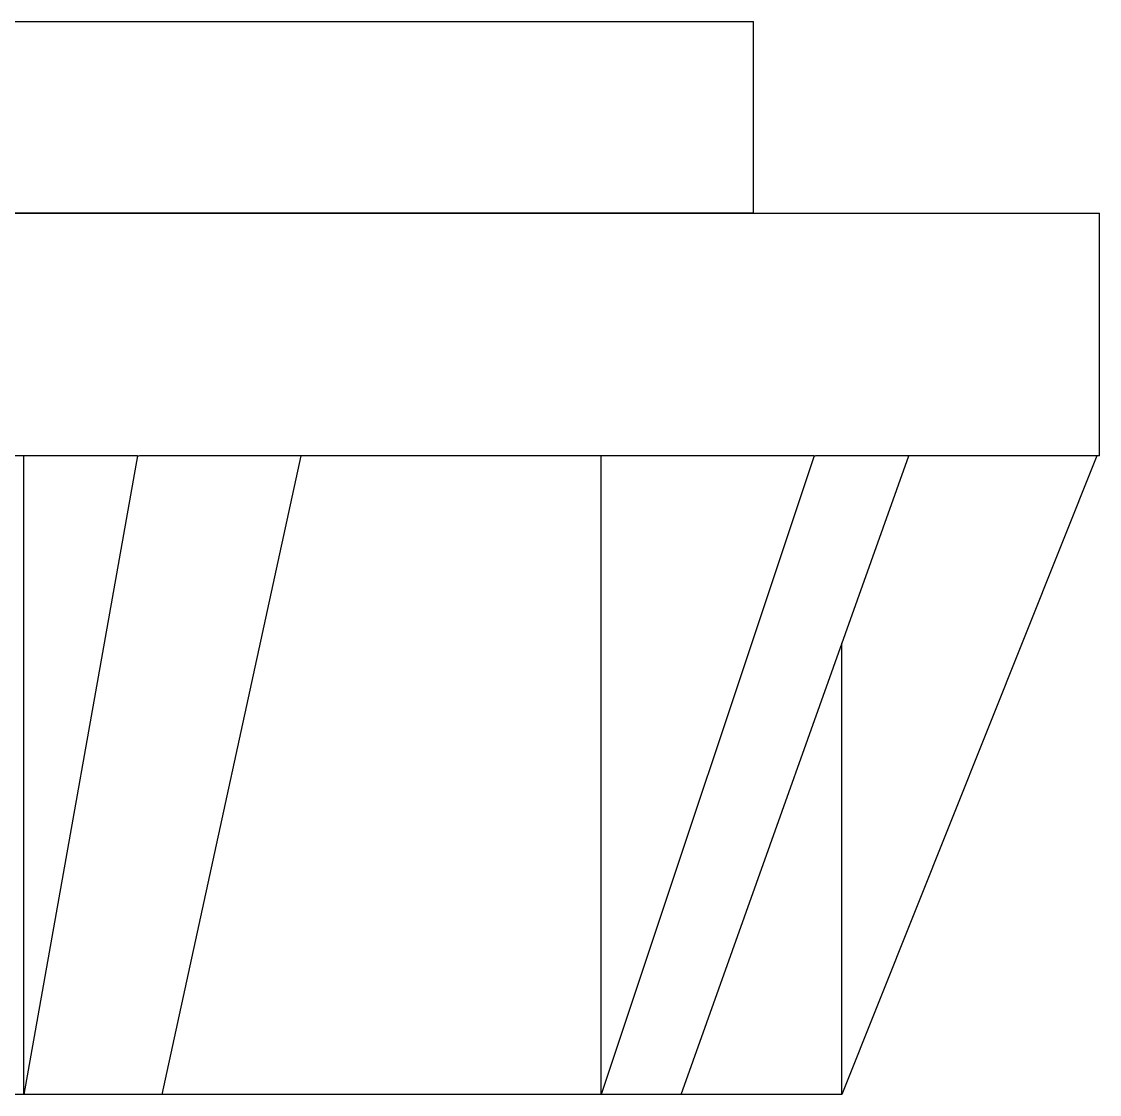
# Model space of a CAD drawing. Extents: x 0 to 790, y 0 to 579.
# Drawn here: x 529.21 to 546.09, y 238.29 to 255.09 of the extents above; entities that cross this region are included whole.
import ezdxf

# ---------------------------------------------------------------- set-up
doc = ezdxf.new("R2010")
doc.units = 0
doc.header["$LTSCALE"] = 10
doc.header["$MEASUREMENT"] = 0
doc.layers.add('1', color=7, linetype='CONTINUOUS')

msp = doc.modelspace()

# ---------------------------------------------------------------- linework, layer by layer
at = {"layer": '1', "color": 7, "linetype": 'Continuous', "lineweight": -3}
for p, q in [((498.417, 255.092), (540.677, 255.092)), ((540.677, 252.092), (540.677, 255.092)), ((494.727, 252.092), (546.095, 252.092)), ((540.677, 252.092), (498.417, 252.092)), ((546.095, 248.292), (546.095, 252.092)), ((531.025, 248.292), (520.057, 248.292)), ((529.246, 238.292), (529.246, 248.292)), ((531.026, 248.29), (529.246, 238.292)), ((533.592, 248.292), (531.058, 248.292)), ((531.411, 238.292), (533.592, 248.292)), ((541.625, 248.292), (533.592, 248.292)), ((538.292, 238.292), (538.292, 248.292)), ((541.626, 248.29), (538.292, 238.292)), ((539.542, 238.292), (543.108, 248.292)), ((543.108, 248.292), (541.645, 248.292)), ((546.055, 248.29), (542.061, 238.292)), ((546.054, 248.292), (543.108, 248.292)), ((546.056, 248.292), (546.054, 248.287)), ((546.095, 248.292), (546.056, 248.292)), ((542.061, 238.292), (542.061, 245.356)), ((529.246, 238.292), (519.845, 238.292)), ((531.411, 238.292), (529.246, 238.292)), ((538.292, 238.292), (531.411, 238.292)), ((539.542, 238.292), (538.292, 238.292)), ((542.061, 238.292), (539.542, 238.292))]:
    msp.add_line(p, q, dxfattribs=at)
for centre, major_axis, ratio, start_param, end_param in [((518.698, 180.111), (15.385, 68.086), 0.332344, 0.128392, 0.129732), ((519.257, 181.519), (23.98, 66.73), 0.180212, 0.118668, 0.120022)]:
    msp.add_ellipse(centre, major_axis=major_axis, ratio=ratio, start_param=start_param, end_param=end_param, dxfattribs=at)

doc.saveas('drawing.dxf')
